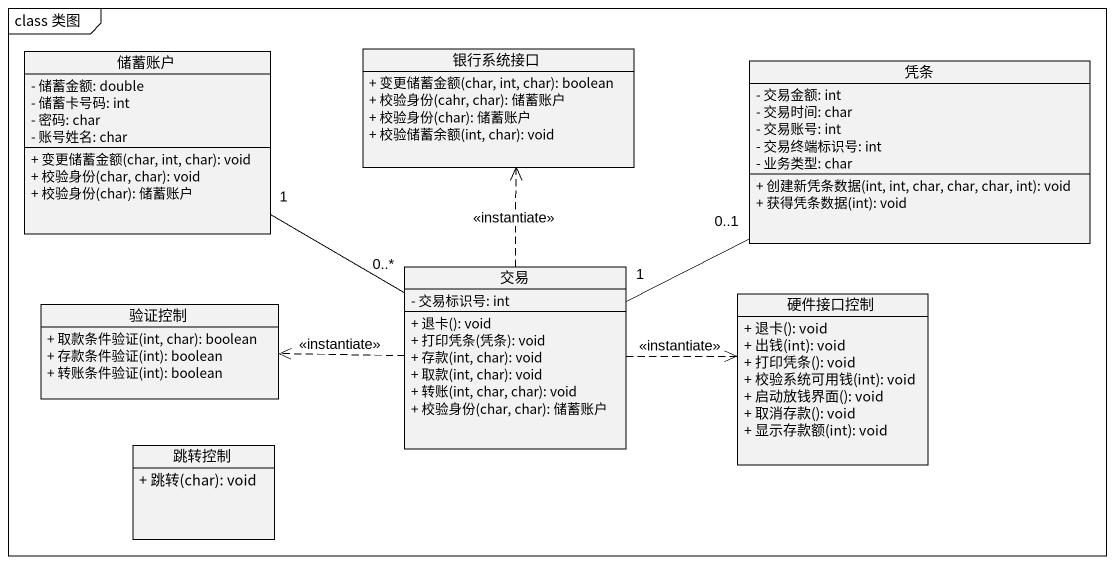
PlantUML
@startuml
mainframe class 类图
hide circle
hide empty members
skinparam classAttributeIconSize 0
class 储蓄账户 {
  - 储蓄金额: double
  - 储蓄卡号码: int
  - 密码: char
  - 账号姓名: char
  + 变更储蓄金额(char, int, char): void
  + 校验身份(char, char): void
  + 校验身份(char): 储蓄账户
}
class 银行系统接口 {
  + 变更储蓄金额(char, int, char): boolean
  + 校验身份(cahr, char): 储蓄账户
  + 校验身份(char): 储蓄账户
  + 校验储蓄余额(int, char): void
}
class 凭条 {
  - 交易金额: int
  - 交易时间: char
  - 交易账号: int
  - 交易终端标识号: int
  - 业务类型: char
  + 创建新凭条数据(int, int, char, char, char, int): void
  + 获得凭条数据(int): void
}
class 交易 {
  - 交易标识号: int
  + 退卡(): void
  + 打印凭条(凭条): void
  + 存款(int, char): void
  + 取款(int, char): void
  + 转账(int, char, char): void
  + 校验身份(char, char): 储蓄账户
}
class 硬件接口控制 {
  + 退卡(): void
  + 出钱(int): void
  + 打印凭条(): void
  + 校验系统可用钱(int): void
  + 启动放钱界面(): void
  + 取消存款(): void
  + 显示存款额(int): void
}
class 验证控制 {
  + 取款条件验证(int, char): boolean
  + 存款条件验证(int): boolean
  + 转账条件验证(int): boolean
}
class 跳转控制 {
  + 跳转(char): void
}
交易 "0..*" -left- "1" 储蓄账户
交易 .up.> 银行系统接口 : <<instantiate>>
交易 "1" -right- "0..1" 凭条
交易 .right.> 硬件接口控制 : <<instantiate>>
交易 .left.> 验证控制 : <<instantiate>>
@enduml
